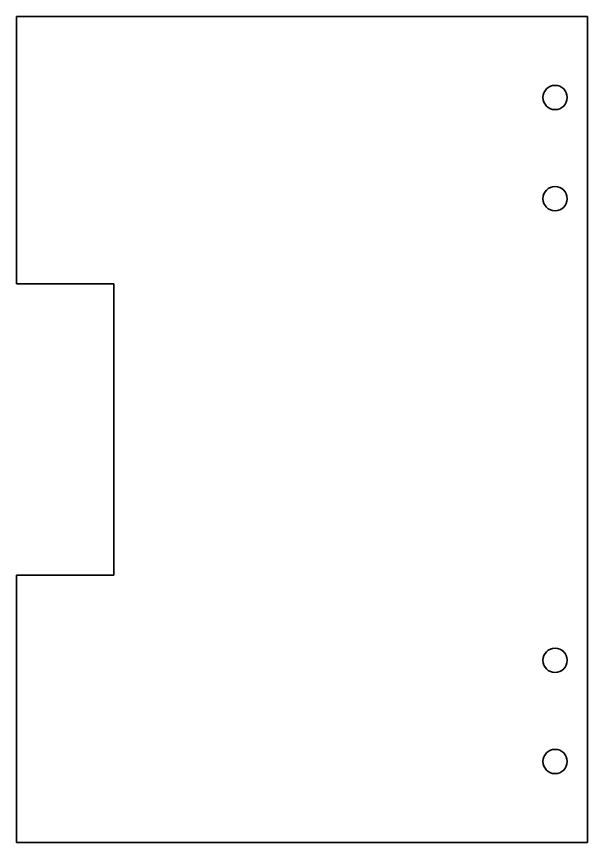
# Model space of a CAD drawing. Header units: inches. Extents: x 269 to 10986, y 1043 to 4337.
# Drawn here: x 567 to 708, y 2057 to 2261 of the extents above; entities that cross this region are included whole.
import ezdxf

# ---------------------------------------------------------------- set-up
doc = ezdxf.new("R2010")
doc.units = ezdxf.units.IN
doc.header["$MEASUREMENT"] = 0
doc.layers.add('粗实线', color=7, linetype='Continuous', lineweight=35)

msp = doc.modelspace()

# ---------------------------------------------------------------- linework, layer by layer
at = {"layer": '粗实线'}
for p, q in [((589.506, 2261.017), (567.006, 2261.017)), ((567.006, 2261.017), (567.006, 2195.017)), ((708.006, 2261.017), (589.506, 2261.017)), ((708.006, 2261.017), (590.006, 2261.017)), ((708.006, 2194.017), (708.006, 2261.017)), ((567.006, 2195.017), (589.506, 2195.017)), ((708.006, 2124.017), (708.006, 2057.017)), ((567.006, 2123.017), (589.506, 2123.017)), ((567.006, 2057.017), (567.006, 2123.017)), ((589.506, 2057.017), (567.006, 2057.017)), ((708.006, 2057.017), (589.506, 2057.017))]:
    msp.add_line(p, q, dxfattribs=at)
at = {"layer": '粗实线', "ltscale": 0.025}
for p, q in [((591.006, 2195.017), (589.506, 2195.017)), ((591.006, 2194.017), (591.006, 2195.017)), ((591.006, 2124.017), (591.006, 2123.017)), ((591.006, 2123.017), (589.506, 2123.017))]:
    msp.add_line(p, q, dxfattribs=at)
at = {"layer": '粗实线', "ltscale": 0.0625}
for p, q in [((591.006, 2126.517), (591.006, 2194.017)), ((708.006, 2126.517), (708.006, 2194.017)), ((591.006, 2126.517), (591.006, 2124.017)), ((708.006, 2126.517), (708.006, 2124.017))]:
    msp.add_line(p, q, dxfattribs=at)
at = {"layer": '粗实线'}
for centre in [(700.006, 2241.017), (700.006, 2216.017), (700.006, 2102.017), (700.006, 2077.017)]:
    msp.add_circle(centre, 3, dxfattribs=at)

doc.saveas('drawing.dxf')
